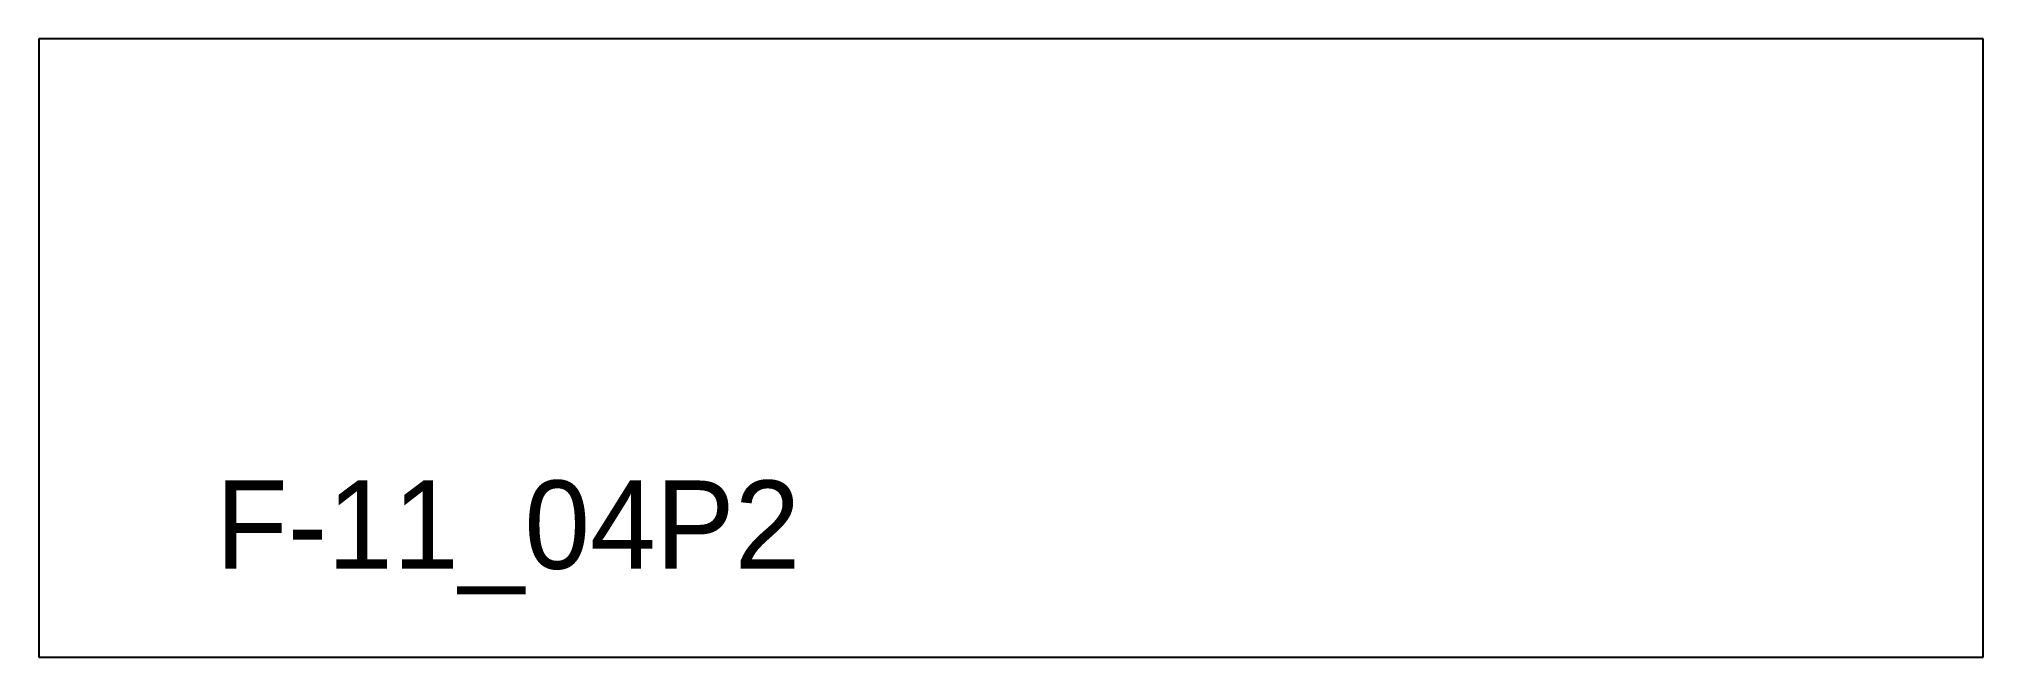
# Model space of a CAD drawing. Extents: x 0 to 22, y 0 to 7.
import ezdxf

# ---------------------------------------------------------------- set-up
doc = ezdxf.new("R2010")
doc.units = 0
doc.header["$MEASUREMENT"] = 0
doc.layers.add('BURN', color=1, linetype='CONTINUOUS')
doc.layers.add('SCRIBE', color=1, linetype='CONTINUOUS')

msp = doc.modelspace()

# ---------------------------------------------------------------- linework, layer by layer
at = {"layer": 'BURN'}
for p, q in [((22, 7), (0, 7)), ((0, 7), (0, 0)), ((21.999999, 0), (22, 7)), ((0, 0), (21.999999, 0))]:
    msp.add_line(p, q, dxfattribs=at)
at = {"layer": 'SCRIBE'}
for centre in [(2, 3.5), (10, 3.5)]:
    msp.add_circle(centre, 0, dxfattribs=at)

# ---------------------------------------------------------------- texts
msp.add_text('F-11_04P2', height=1, dxfattribs=at).set_placement((2, 1))

doc.saveas('drawing.dxf')
